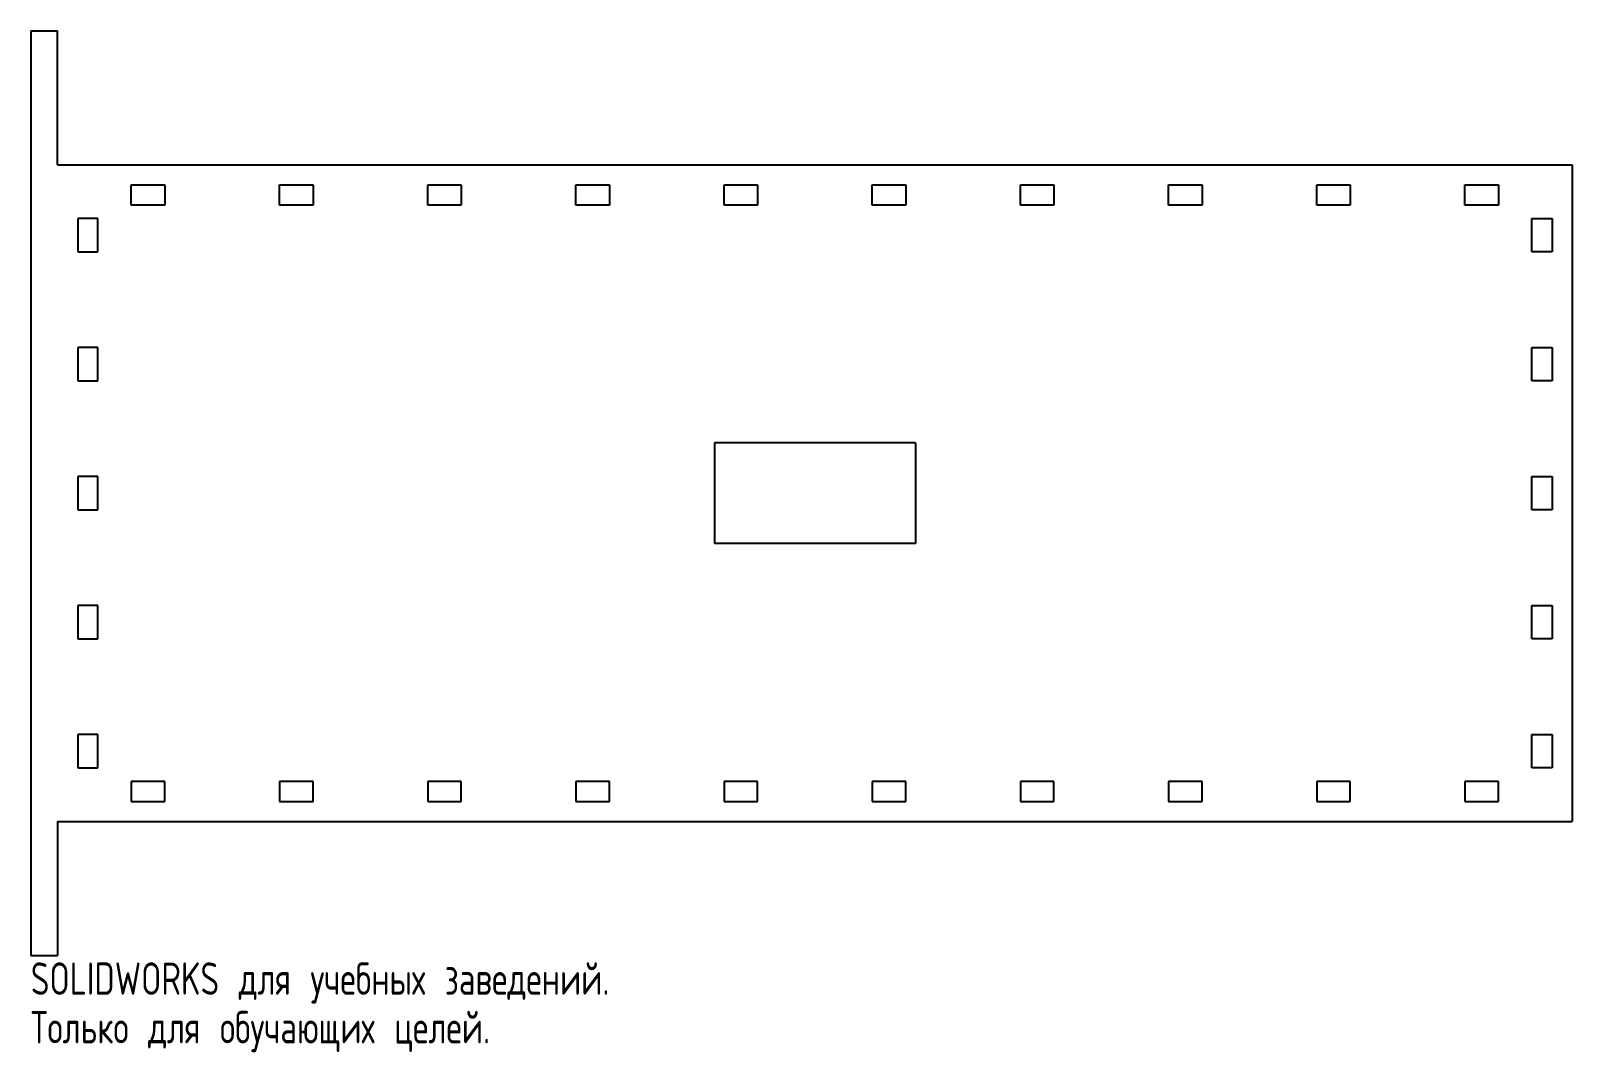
# Model space of a CAD drawing. Extents: x -119 to 111, y -61 to 91.
import ezdxf

# ---------------------------------------------------------------- set-up
doc = ezdxf.new("R2010")
doc.units = 0
doc.layers.get('0').update_dxf_attribs({"linetype": 'CONTINUOUS'})
doc.styles.add('SLDTEXTSTYLE0', font='TXT', dxfattribs={"width": 0.7, "bigfont": 'bigfont'})

msp = doc.modelspace()

# ---------------------------------------------------------------- linework, layer by layer
at = {"color": 7, "linetype": 'CONTINUOUS'}
for p, q in [((-118.84, 91.47), (-114.84, 91.47)), ((-118.84, 91.47), (-118.84, -46.53)), ((-114.84, 71.47), (-114.84, 91.47)), ((-114.84, 71.47), (111.16, 71.47)), ((111.16, 71.47), (111.16, -26.53)), ((-103.84, 68.47), (-98.84, 68.47)), ((-103.84, 65.47), (-103.84, 68.47)), ((-98.84, 68.47), (-98.84, 65.47)), ((-81.72, 68.47), (-76.72, 68.47)), ((-81.72, 65.47), (-81.72, 68.47)), ((-76.72, 68.47), (-76.72, 65.47)), ((-59.61, 68.47), (-54.61, 68.47)), ((-59.61, 65.47), (-59.61, 68.47)), ((-54.61, 68.47), (-54.61, 65.47)), ((-37.5, 68.47), (-32.5, 68.47)), ((-37.5, 65.47), (-37.5, 68.47)), ((-32.5, 68.47), (-32.5, 65.47)), ((-15.39, 68.47), (-10.39, 68.47)), ((-15.39, 65.47), (-15.39, 68.47)), ((-10.39, 68.47), (-10.39, 65.47)), ((6.72, 68.47), (11.72, 68.47)), ((6.72, 65.47), (6.72, 68.47)), ((11.72, 68.47), (11.72, 65.47)), ((28.83, 68.47), (33.83, 68.47)), ((28.83, 65.47), (28.83, 68.47)), ((33.83, 68.47), (33.83, 65.47)), ((50.94, 68.47), (55.94, 68.47)), ((50.94, 65.47), (50.94, 68.47)), ((55.94, 68.47), (55.94, 65.47)), ((73.05, 68.47), (78.05, 68.47)), ((73.05, 65.47), (73.05, 68.47)), ((78.05, 68.47), (78.05, 65.47)), ((95.16, 68.47), (100.16, 68.47)), ((95.16, 65.47), (95.16, 68.47)), ((100.16, 68.47), (100.16, 65.47)), ((-98.84, 65.47), (-103.84, 65.47)), ((-76.72, 65.47), (-81.72, 65.47)), ((-54.61, 65.47), (-59.61, 65.47)), ((-32.5, 65.47), (-37.5, 65.47)), ((-10.39, 65.47), (-15.39, 65.47)), ((11.72, 65.47), (6.72, 65.47)), ((33.83, 65.47), (28.83, 65.47)), ((55.94, 65.47), (50.94, 65.47)), ((78.05, 65.47), (73.05, 65.47)), ((100.16, 65.47), (95.16, 65.47)), ((-111.84, 63.47), (-111.84, 58.47)), ((-108.84, 63.47), (-111.84, 63.47)), ((-108.84, 58.47), (-108.84, 63.47)), ((105.16, 58.47), (105.16, 63.47)), ((105.16, 63.47), (108.16, 63.47)), ((108.16, 63.47), (108.16, 58.47)), ((-111.84, 58.47), (-108.84, 58.47)), ((108.16, 58.47), (105.16, 58.47)), ((-111.84, 44.22), (-111.84, 39.22)), ((-108.84, 44.22), (-111.84, 44.22)), ((-108.84, 39.22), (-108.84, 44.22)), ((105.16, 39.22), (105.16, 44.22)), ((105.16, 44.22), (108.16, 44.22)), ((108.16, 44.22), (108.16, 39.22)), ((-111.84, 39.22), (-108.84, 39.22)), ((108.16, 39.22), (105.16, 39.22)), ((-16.84, 29.97), (-16.84, 14.97)), ((13.16, 29.97), (-16.84, 29.97)), ((13.16, 29.97), (13.16, 14.97)), ((-111.84, 24.97), (-111.84, 19.97)), ((-108.84, 24.97), (-111.84, 24.97)), ((-108.84, 19.97), (-108.84, 24.97)), ((105.16, 19.97), (105.16, 24.97)), ((105.16, 24.97), (108.16, 24.97)), ((108.16, 24.97), (108.16, 19.97)), ((-111.84, 19.97), (-108.84, 19.97)), ((108.16, 19.97), (105.16, 19.97)), ((13.16, 14.97), (-16.84, 14.97)), ((-111.84, 5.72), (-111.84, 0.72)), ((-108.84, 5.72), (-111.84, 5.72)), ((-108.84, 0.72), (-108.84, 5.72)), ((105.16, 0.72), (105.16, 5.72)), ((105.16, 5.72), (108.16, 5.72)), ((108.16, 5.72), (108.16, 0.72)), ((-111.84, 0.72), (-108.84, 0.72)), ((108.16, 0.72), (105.16, 0.72)), ((-111.84, -13.53), (-111.84, -18.53)), ((-108.84, -13.53), (-111.84, -13.53)), ((-108.84, -18.53), (-108.84, -13.53)), ((105.16, -18.53), (105.16, -13.53)), ((105.16, -13.53), (108.16, -13.53)), ((108.16, -13.53), (108.16, -18.53)), ((-111.84, -18.53), (-108.84, -18.53)), ((-98.84, -20.53), (-103.84, -20.53)), ((-103.84, -20.53), (-103.84, -23.53)), ((-98.84, -23.53), (-98.84, -20.53)), ((-76.72, -20.53), (-81.72, -20.53)), ((-81.72, -20.53), (-81.72, -23.53)), ((-76.72, -23.53), (-76.72, -20.53)), ((-54.61, -20.53), (-59.61, -20.53)), ((-59.61, -20.53), (-59.61, -23.53)), ((-54.61, -23.53), (-54.61, -20.53)), ((-32.5, -20.53), (-37.5, -20.53)), ((-37.5, -20.53), (-37.5, -23.53)), ((-32.5, -23.53), (-32.5, -20.53)), ((-10.39, -20.53), (-15.39, -20.53)), ((-15.39, -20.53), (-15.39, -23.53)), ((-10.39, -23.53), (-10.39, -20.53)), ((11.72, -20.53), (6.72, -20.53)), ((6.72, -20.53), (6.72, -23.53)), ((11.72, -23.53), (11.72, -20.53)), ((33.83, -20.53), (28.83, -20.53)), ((28.83, -20.53), (28.83, -23.53)), ((33.83, -23.53), (33.83, -20.53)), ((55.94, -20.53), (50.94, -20.53)), ((50.94, -20.53), (50.94, -23.53)), ((55.94, -23.53), (55.94, -20.53)), ((78.05, -20.53), (73.05, -20.53)), ((73.05, -20.53), (73.05, -23.53)), ((78.05, -23.53), (78.05, -20.53)), ((100.16, -20.53), (95.16, -20.53)), ((95.16, -20.53), (95.16, -23.53)), ((100.16, -23.53), (100.16, -20.53)), ((108.16, -18.53), (105.16, -18.53)), ((-103.84, -23.53), (-98.84, -23.53)), ((-81.72, -23.53), (-76.72, -23.53)), ((-59.61, -23.53), (-54.61, -23.53)), ((-37.5, -23.53), (-32.5, -23.53)), ((-15.39, -23.53), (-10.39, -23.53)), ((6.72, -23.53), (11.72, -23.53)), ((28.83, -23.53), (33.83, -23.53)), ((50.94, -23.53), (55.94, -23.53)), ((73.05, -23.53), (78.05, -23.53)), ((95.16, -23.53), (100.16, -23.53)), ((-114.84, -26.53), (-114.84, -46.53)), ((-114.84, -26.53), (111.16, -26.53)), ((-118.84, -46.53), (-114.84, -46.53))]:
    msp.add_line(p, q, dxfattribs=at)

# ---------------------------------------------------------------- texts
at = {"color": 7, "linetype": 'CONTINUOUS', "char_height": 4.8336, "attachment_point": 1, "style": 'SLDTEXTSTYLE0'}
for s, insert in [('SOLIDWORKS для учебных заведений.', (-118.84, -47.55)), ('Только для обучающих целей.', (-118.84, -54.8))]:
    msp.add_mtext(s, dxfattribs=dict(at, insert=insert))

doc.saveas('drawing.dxf')
